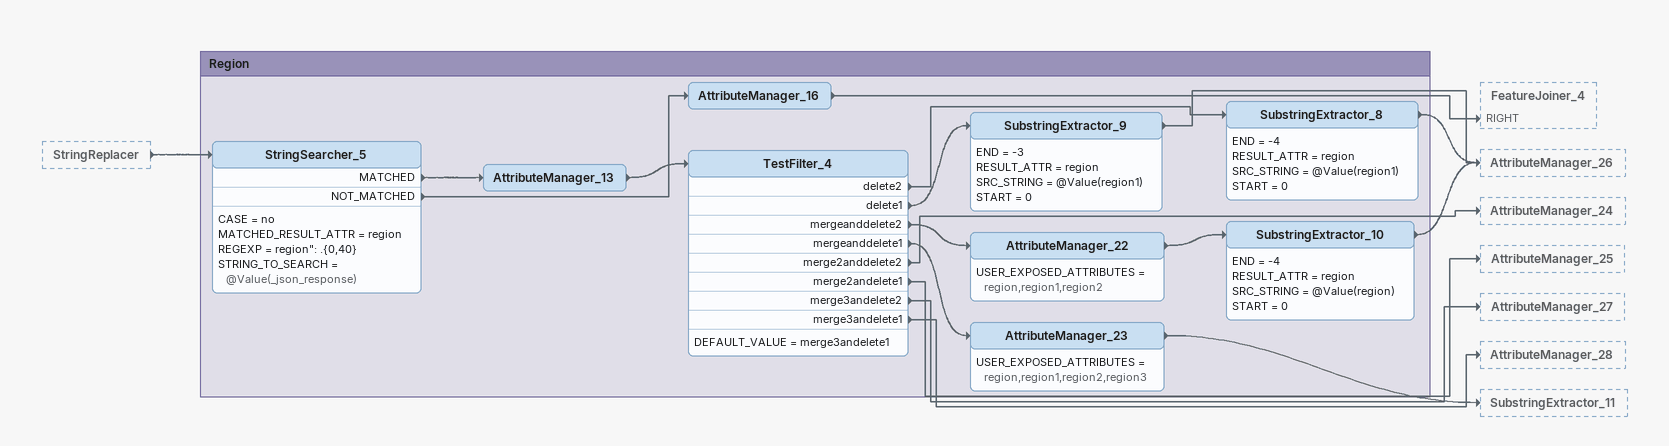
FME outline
StringReplacer [outside]
    -> StringSearcher_5

Bookmark: Region
StringSearcher_5
    CASE = no
    MATCHED_RESULT_ATTR = region
    REGEXP = region": .{0,40}
    STRING_TO_SEARCH = @Value(_json_response)
    MATCHED -> AttributeManager_13
    NOT_MATCHED -> AttributeManager_16
AttributeManager_16
    -> FeatureJoiner_4 [RIGHT]
AttributeManager_13
    -> TestFilter_4
TestFilter_4
    DEFAULT_VALUE = merge3andelete1
    delete2 -> SubstringExtractor_8
    delete1 -> SubstringExtractor_9
    mergeanddelete2 -> AttributeManager_22
    mergeanddelete1 -> AttributeManager_23
    merge2anddelete2 -> AttributeManager_24
    merge2andelete1 -> AttributeManager_25
    merge3andelete2 -> AttributeManager_27
    merge3andelete1 -> AttributeManager_28
SubstringExtractor_8
    END = -4
    RESULT_ATTR = region
    SRC_STRING = @Value(region1)
    START = 0
    -> AttributeManager_26
SubstringExtractor_9
    END = -3
    RESULT_ATTR = region
    SRC_STRING = @Value(region1)
    START = 0
    -> AttributeManager_26
AttributeManager_22
    USER_EXPOSED_ATTRIBUTES = region,region1,region2
    -> SubstringExtractor_10
SubstringExtractor_10
    END = -4
    RESULT_ATTR = region
    SRC_STRING = @Value(region)
    START = 0
    -> AttributeManager_26
AttributeManager_23
    USER_EXPOSED_ATTRIBUTES = region,region1,region2,region3
    -> SubstringExtractor_11
